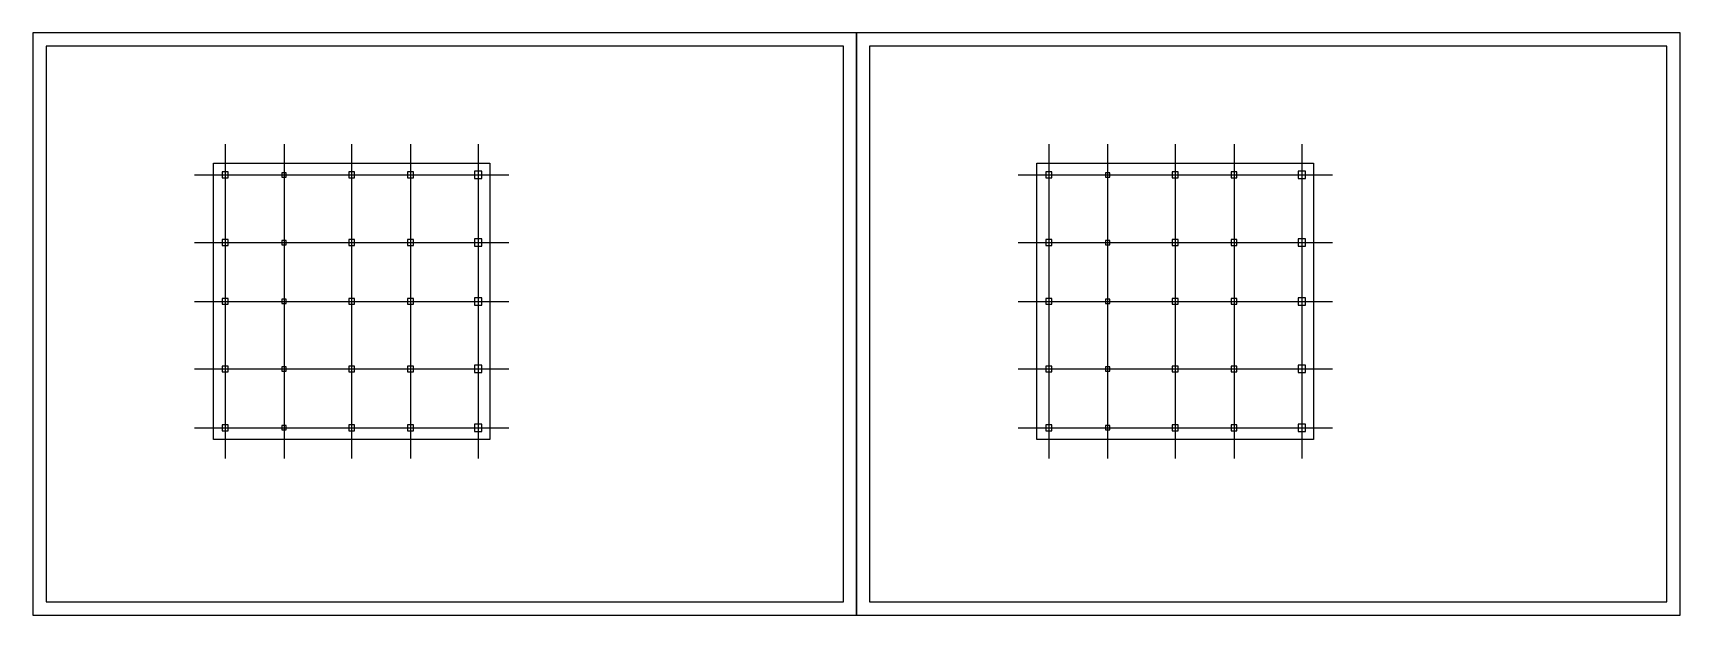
# Model space of a CAD drawing. Header units: millimetres. Extents: x 0 to 168000, y 0 to 59400.
import ezdxf

# ---------------------------------------------------------------- set-up
doc = ezdxf.new("R2010")
doc.units = ezdxf.units.MM
for name, color, linetype in [('A-AXIS', 1, 'Continuous'), ('A-COL', 2, 'Continuous'), ('A-FORM', 7, 'Continuous')]:
    doc.layers.add(name, color=color, linetype=linetype)

# ---------------------------------------------------------------- blocks, each defined once
blk = doc.blocks.new('title_X')
at = {"layer": 'A-FORM'}
for points in [[(0, 0), (840, 0), (840, 594), (0, 594)], [(13.4, 13.4), (826.6, 13.4), (826.6, 580.6), (13.4, 580.6)]]:
    blk.add_lwpolyline(points, close=True, dxfattribs=at)

msp = doc.modelspace()

# ---------------------------------------------------------------- linework, layer by layer
at = {"layer": 'A-AXIS'}
for p, q in [((19608, 48037), (19608, 15984)), ((25608, 48037), (25608, 15984)), ((32508, 48037), (32508, 15984)), ((38508, 48037), (38508, 15984)), ((45408, 48037), (45408, 15984)), ((103608, 48037), (103608, 15984)), ((109608, 48037), (109608, 15984)), ((116508, 48037), (116508, 15984)), ((122508, 48037), (122508, 15984)), ((129408, 48037), (129408, 15984)), ((16482, 44911), (48535, 44911)), ((100482, 44911), (132535, 44911)), ((16482, 38011), (48535, 38011)), ((100482, 38011), (132535, 38011)), ((16482, 32011), (48535, 32011)), ((100482, 32011), (132535, 32011)), ((16482, 25111), (48535, 25111)), ((100482, 25111), (132535, 25111)), ((16482, 19111), (48535, 19111)), ((100482, 19111), (132535, 19111))]:
    msp.add_line(p, q, dxfattribs=at)
at = {"layer": 'A-COL'}
for points in [[(18408, 46111), (46608, 46111), (46608, 17911), (18408, 17911)], [(102408, 46111), (130608, 46111), (130608, 17911), (102408, 17911)], [(19308, 44611), (19908, 44611), (19908, 45211), (19308, 45211)], [(25383, 44686), (25833, 44686), (25833, 45136), (25383, 45136)], [(32208, 44611), (32808, 44611), (32808, 45211), (32208, 45211)], [(38208, 44611), (38808, 44611), (38808, 45211), (38208, 45211)], [(45033, 44536), (45783, 44536), (45783, 45286), (45033, 45286)], [(103308, 44611), (103908, 44611), (103908, 45211), (103308, 45211)], [(109383, 44686), (109833, 44686), (109833, 45136), (109383, 45136)], [(116208, 44611), (116808, 44611), (116808, 45211), (116208, 45211)], [(122208, 44611), (122808, 44611), (122808, 45211), (122208, 45211)], [(129033, 44536), (129783, 44536), (129783, 45286), (129033, 45286)], [(19308, 37711), (19908, 37711), (19908, 38311), (19308, 38311)], [(25383, 37786), (25833, 37786), (25833, 38236), (25383, 38236)], [(32208, 37711), (32808, 37711), (32808, 38311), (32208, 38311)], [(38208, 37711), (38808, 37711), (38808, 38311), (38208, 38311)], [(45033, 37636), (45783, 37636), (45783, 38386), (45033, 38386)], [(103308, 37711), (103908, 37711), (103908, 38311), (103308, 38311)], [(109383, 37786), (109833, 37786), (109833, 38236), (109383, 38236)], [(116208, 37711), (116808, 37711), (116808, 38311), (116208, 38311)], [(122208, 37711), (122808, 37711), (122808, 38311), (122208, 38311)], [(129033, 37636), (129783, 37636), (129783, 38386), (129033, 38386)], [(19308, 31711), (19908, 31711), (19908, 32311), (19308, 32311)], [(25383, 31786), (25833, 31786), (25833, 32236), (25383, 32236)], [(32208, 31711), (32808, 31711), (32808, 32311), (32208, 32311)], [(38208, 31711), (38808, 31711), (38808, 32311), (38208, 32311)], [(45033, 31636), (45783, 31636), (45783, 32386), (45033, 32386)], [(103308, 31711), (103908, 31711), (103908, 32311), (103308, 32311)], [(109383, 31786), (109833, 31786), (109833, 32236), (109383, 32236)], [(116208, 31711), (116808, 31711), (116808, 32311), (116208, 32311)], [(122208, 31711), (122808, 31711), (122808, 32311), (122208, 32311)], [(129033, 31636), (129783, 31636), (129783, 32386), (129033, 32386)], [(19308, 24811), (19908, 24811), (19908, 25411), (19308, 25411)], [(25383, 24886), (25833, 24886), (25833, 25336), (25383, 25336)], [(32208, 24811), (32808, 24811), (32808, 25411), (32208, 25411)], [(38208, 24811), (38808, 24811), (38808, 25411), (38208, 25411)], [(45033, 24736), (45783, 24736), (45783, 25486), (45033, 25486)], [(103308, 24811), (103908, 24811), (103908, 25411), (103308, 25411)], [(109383, 24886), (109833, 24886), (109833, 25336), (109383, 25336)], [(116208, 24811), (116808, 24811), (116808, 25411), (116208, 25411)], [(122208, 24811), (122808, 24811), (122808, 25411), (122208, 25411)], [(129033, 24736), (129783, 24736), (129783, 25486), (129033, 25486)], [(19308, 18811), (19908, 18811), (19908, 19411), (19308, 19411)], [(25383, 18886), (25833, 18886), (25833, 19336), (25383, 19336)], [(32208, 18811), (32808, 18811), (32808, 19411), (32208, 19411)], [(38208, 18811), (38808, 18811), (38808, 19411), (38208, 19411)], [(45033, 18736), (45783, 18736), (45783, 19486), (45033, 19486)], [(103308, 18811), (103908, 18811), (103908, 19411), (103308, 19411)], [(109383, 18886), (109833, 18886), (109833, 19336), (109383, 19336)], [(116208, 18811), (116808, 18811), (116808, 19411), (116208, 19411)], [(122208, 18811), (122808, 18811), (122808, 19411), (122208, 19411)], [(129033, 18736), (129783, 18736), (129783, 19486), (129033, 19486)]]:
    msp.add_lwpolyline(points, close=True, dxfattribs=at)

# ---------------------------------------------------------------- block references
at = {"layer": 'A-FORM', "xscale": 100, "yscale": 100, "zscale": 100}
for p in [(0, 0), (84000, 0)]:
    msp.add_blockref('title_X', p, dxfattribs=at)

doc.saveas('drawing.dxf')
